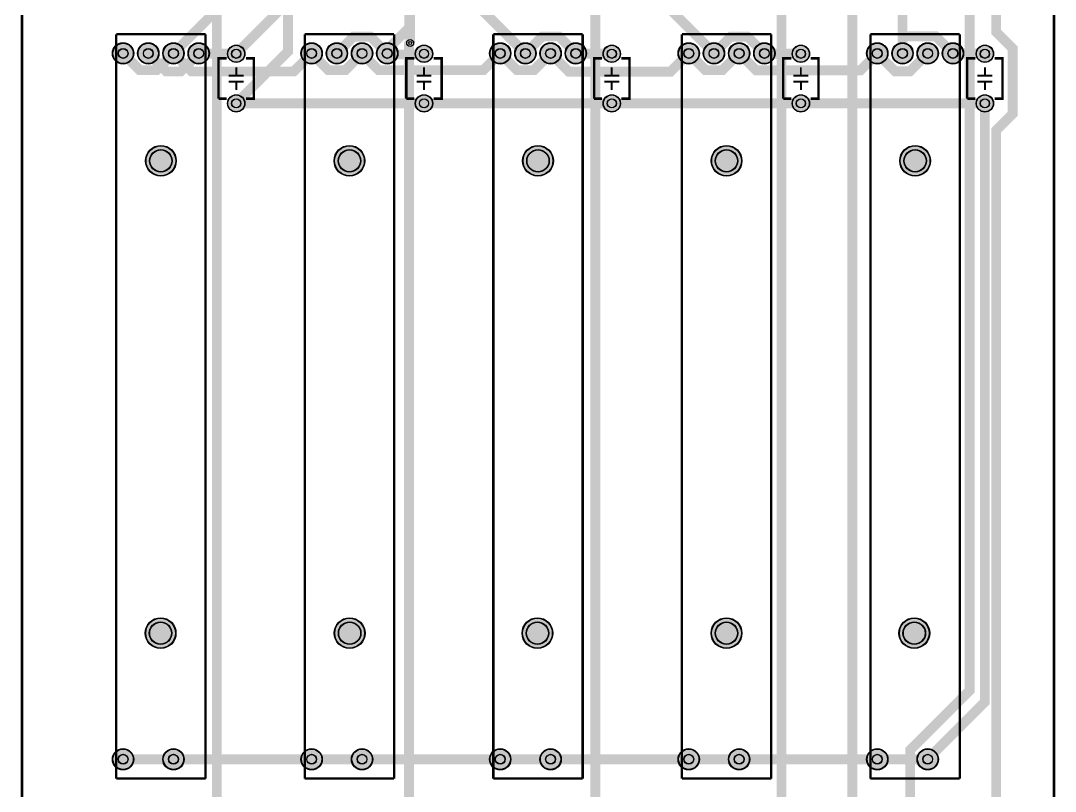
# Model space of a CAD drawing. Header units: millimetres. Extents: x 0 to 104, y -247 to 0.
# Drawn here: x -0.1 to 104.1, y -157.3 to -79.6 of the extents above; entities that cross this region are included whole.
import ezdxf

# ---------------------------------------------------------------- set-up
doc = ezdxf.new("R2010")
doc.units = ezdxf.units.MM
for name, color, linetype, true_color in [('BoardOutLine', 7, 'Continuous', 0xff00ff), ('BottomLayer', 7, 'Continuous', 0x0000ff), ('BottomSolderMaskLayer', 7, 'Continuous', 0xaa00ff), ('Hole', 7, 'Continuous', 0x222222), ('Multi-Layer', 7, 'Continuous', 0xc0c0c0), ('TopLayer', 7, 'Continuous', 0xff0000), ('TopSilkLayer', 7, 'Continuous', 0xffcc00), ('TopSolderMaskLayer', 7, 'Continuous', 0x800080)]:
    doc.layers.add(name, color=color, linetype=linetype, true_color=true_color)

msp = doc.modelspace()

# ---------------------------------------------------------------- hatches: boundary and pattern name
at = {"layer": 'BottomSolderMaskLayer'}
for points in [[(9.114167700000012, -82.9363340000001, 1), (11.265776300000011, -82.9363340000001, 1)], [(11.654167699999975, -82.9363340000001, 1), (13.805776299999975, -82.9363340000001, 1)], [(14.194167699999939, -82.9363340000001, 1), (16.34577629999994, -82.9363340000001, 1)], [(16.7341676999999, -82.9363340000001, 1), (18.885776299999904, -82.9363340000001, 1)], [(20.71460170000003, -82.97113200000001, 1), (22.465398300000032, -82.97113200000001, 1)], [(28.114129700000106, -82.9363340000001, 1), (30.26573830000011, -82.9363340000001, 1)], [(30.65412970000007, -82.9363340000001, 1), (32.80573830000007, -82.9363340000001, 1)], [(33.19412970000003, -82.9363340000001, 1), (35.345738300000036, -82.9363340000001, 1)], [(35.7341297, -82.9363340000001, 1), (37.8857383, -82.9363340000001, 1)], [(39.63760170000003, -82.97113200000001, 1), (41.388398300000034, -82.97113200000001, 1)], [(47.114091699999975, -82.9363340000001, 1), (49.26570029999998, -82.9363340000001, 1)], [(49.65409169999994, -82.9363340000001, 1), (51.80570029999994, -82.9363340000001, 1)], [(52.1940916999999, -82.9363340000001, 1), (54.345700299999905, -82.9363340000001, 1)], [(54.73409170000009, -82.9363340000001, 1), (56.885700300000096, -82.9363340000001, 1)], [(58.560601700000035, -82.97113200000001, 1), (60.311398300000036, -82.97113200000001, 1)], [(66.11430770000011, -82.9363340000001, 1), (68.26591630000011, -82.9363340000001, 1)], [(68.65430770000007, -82.9363340000001, 1), (70.80591630000008, -82.9363340000001, 1)], [(71.19430770000004, -82.9363340000001, 1), (73.34591630000004, -82.9363340000001, 1)], [(73.7343077, -82.9363340000001, 1), (75.8859163, -82.9363340000001, 1)], [(77.61060169999999, -82.97113200000001, 1), (79.36139829999999, -82.97113200000001, 1)], [(85.11426969999998, -82.9363340000001, 1), (87.26587829999998, -82.9363340000001, 1)], [(87.65426969999994, -82.9363340000001, 1), (89.80587829999995, -82.9363340000001, 1)], [(90.19426969999991, -82.9363340000001, 1), (92.34587829999991, -82.9363340000001, 1)], [(92.7342697000001, -82.9363340000001, 1), (94.8858783000001, -82.9363340000001, 1)], [(96.1526016999999, -82.97113200000001, 1), (97.9033982999999, -82.97113200000001, 1)], [(20.71460170000003, -87.97112200000004, 1), (22.465398300000032, -87.97112200000004, 1)], [(39.63760170000003, -87.97112200000004, 1), (41.388398300000034, -87.97112200000004, 1)], [(58.560601700000035, -87.97112200000004, 1), (60.311398300000036, -87.97112200000004, 1)], [(77.61060169999999, -87.97112200000004, 1), (79.36139829999999, -87.97112200000004, 1)], [(96.1526016999999, -87.97112200000004, 1), (97.9033982999999, -87.97112200000004, 1)], [(12.449174999999958, -93.75800400000003, 1), (15.550768999999956, -93.75800400000003, 1)], [(31.449137000000054, -93.75800400000003, 1), (34.550731000000056, -93.75800400000003, 1)], [(50.44909899999992, -93.75800400000003, 1), (53.550692999999924, -93.75800400000003, 1)], [(69.44931500000006, -93.75800400000003, 1), (72.55090900000006, -93.75800400000003, 1)], [(88.44927699999992, -93.75800400000003, 1), (91.55087099999993, -93.75800400000003, 1)], [(12.419202999999914, -141.351, 1), (15.520796999999913, -141.351, 1)], [(31.46920299999987, -141.351, 1), (34.57079699999987, -141.351, 1)], [(50.39220299999987, -141.351, 1), (53.49379699999987, -141.351, 1)], [(69.44220300000005, -141.351, 1), (72.54379700000005, -141.351, 1)], [(88.36520300000005, -141.351, 1), (91.46679700000006, -141.351, 1)], [(9.114167700000012, -154.0563340000001, 1), (11.265776300000011, -154.0563340000001, 1)], [(14.194167699999939, -154.0563340000001, 1), (16.34577629999994, -154.0563340000001, 1)], [(28.114129700000106, -154.0563340000001, 1), (30.26573830000011, -154.0563340000001, 1)], [(33.19412970000003, -154.0563340000001, 1), (35.345738300000036, -154.0563340000001, 1)], [(47.114091699999975, -154.0563340000001, 1), (49.26570029999998, -154.0563340000001, 1)], [(52.1940916999999, -154.0563340000001, 1), (54.345700299999905, -154.0563340000001, 1)], [(66.11430770000011, -154.0563340000001, 1), (68.26591630000011, -154.0563340000001, 1)], [(71.19430770000004, -154.0563340000001, 1), (73.34591630000004, -154.0563340000001, 1)], [(85.11426969999998, -154.0563340000001, 1), (87.26587829999998, -154.0563340000001, 1)], [(90.19426969999991, -154.0563340000001, 1), (92.34587829999991, -154.0563340000001, 1)]]:
    msp.add_hatch(color=256, dxfattribs=at).paths.add_polyline_path(points)
at = {"layer": 'Multi-Layer'}
for points in [[(20.740001700000033, -82.97113200000001, 1), (22.43999830000003, -82.97113200000001, 1)], [(39.66300170000003, -82.97113200000001, 1), (41.36299830000004, -82.97113200000001, 1)], [(58.58600170000003, -82.97113200000001, 1), (60.28599830000004, -82.97113200000001, 1)], [(77.6360017, -82.97113200000001, 1), (79.33599829999999, -82.97113200000001, 1)], [(96.17800169999991, -82.97113200000001, 1), (97.8779982999999, -82.97113200000001, 1)], [(20.740001700000033, -87.97112200000004, 1), (22.43999830000003, -87.97112200000004, 1)], [(39.66300170000003, -87.97112200000004, 1), (41.36299830000004, -87.97112200000004, 1)], [(58.58600170000003, -87.97112200000004, 1), (60.28599830000004, -87.97112200000004, 1)], [(77.6360017, -87.97112200000004, 1), (79.33599829999999, -87.97112200000004, 1)], [(96.17800169999991, -87.97112200000004, 1), (97.8779982999999, -87.97112200000004, 1)]]:
    msp.add_hatch(color=256, dxfattribs=at).paths.add_polyline_path(points)
at = {"layer": 'TopSolderMaskLayer'}
for points in [[(9.114167700000012, -82.9363340000001, 1), (11.265776300000011, -82.9363340000001, 1)], [(11.654167699999975, -82.9363340000001, 1), (13.805776299999975, -82.9363340000001, 1)], [(14.194167699999939, -82.9363340000001, 1), (16.34577629999994, -82.9363340000001, 1)], [(16.7341676999999, -82.9363340000001, 1), (18.885776299999904, -82.9363340000001, 1)], [(20.71460170000003, -82.97113200000001, 1), (22.465398300000032, -82.97113200000001, 1)], [(28.114129700000106, -82.9363340000001, 1), (30.26573830000011, -82.9363340000001, 1)], [(30.65412970000007, -82.9363340000001, 1), (32.80573830000007, -82.9363340000001, 1)], [(33.19412970000003, -82.9363340000001, 1), (35.345738300000036, -82.9363340000001, 1)], [(35.7341297, -82.9363340000001, 1), (37.8857383, -82.9363340000001, 1)], [(39.63760170000003, -82.97113200000001, 1), (41.388398300000034, -82.97113200000001, 1)], [(47.114091699999975, -82.9363340000001, 1), (49.26570029999998, -82.9363340000001, 1)], [(49.65409169999994, -82.9363340000001, 1), (51.80570029999994, -82.9363340000001, 1)], [(52.1940916999999, -82.9363340000001, 1), (54.345700299999905, -82.9363340000001, 1)], [(54.73409170000009, -82.9363340000001, 1), (56.885700300000096, -82.9363340000001, 1)], [(58.560601700000035, -82.97113200000001, 1), (60.311398300000036, -82.97113200000001, 1)], [(66.11430770000011, -82.9363340000001, 1), (68.26591630000011, -82.9363340000001, 1)], [(68.65430770000007, -82.9363340000001, 1), (70.80591630000008, -82.9363340000001, 1)], [(71.19430770000004, -82.9363340000001, 1), (73.34591630000004, -82.9363340000001, 1)], [(73.7343077, -82.9363340000001, 1), (75.8859163, -82.9363340000001, 1)], [(77.61060169999999, -82.97113200000001, 1), (79.36139829999999, -82.97113200000001, 1)], [(85.11426969999998, -82.9363340000001, 1), (87.26587829999998, -82.9363340000001, 1)], [(87.65426969999994, -82.9363340000001, 1), (89.80587829999995, -82.9363340000001, 1)], [(90.19426969999991, -82.9363340000001, 1), (92.34587829999991, -82.9363340000001, 1)], [(92.7342697000001, -82.9363340000001, 1), (94.8858783000001, -82.9363340000001, 1)], [(96.1526016999999, -82.97113200000001, 1), (97.9033982999999, -82.97113200000001, 1)], [(20.71460170000003, -87.97112200000004, 1), (22.465398300000032, -87.97112200000004, 1)], [(39.63760170000003, -87.97112200000004, 1), (41.388398300000034, -87.97112200000004, 1)], [(58.560601700000035, -87.97112200000004, 1), (60.311398300000036, -87.97112200000004, 1)], [(77.61060169999999, -87.97112200000004, 1), (79.36139829999999, -87.97112200000004, 1)], [(96.1526016999999, -87.97112200000004, 1), (97.9033982999999, -87.97112200000004, 1)], [(12.449174999999958, -93.75800400000003, 1), (15.550768999999956, -93.75800400000003, 1)], [(31.449137000000054, -93.75800400000003, 1), (34.550731000000056, -93.75800400000003, 1)], [(50.44909899999992, -93.75800400000003, 1), (53.550692999999924, -93.75800400000003, 1)], [(69.44931500000006, -93.75800400000003, 1), (72.55090900000006, -93.75800400000003, 1)], [(88.44927699999992, -93.75800400000003, 1), (91.55087099999993, -93.75800400000003, 1)], [(12.419202999999914, -141.351, 1), (15.520796999999913, -141.351, 1)], [(31.46920299999987, -141.351, 1), (34.57079699999987, -141.351, 1)], [(50.39220299999987, -141.351, 1), (53.49379699999987, -141.351, 1)], [(69.44220300000005, -141.351, 1), (72.54379700000005, -141.351, 1)], [(88.36520300000005, -141.351, 1), (91.46679700000006, -141.351, 1)], [(9.114167700000012, -154.0563340000001, 1), (11.265776300000011, -154.0563340000001, 1)], [(14.194167699999939, -154.0563340000001, 1), (16.34577629999994, -154.0563340000001, 1)], [(28.114129700000106, -154.0563340000001, 1), (30.26573830000011, -154.0563340000001, 1)], [(33.19412970000003, -154.0563340000001, 1), (35.345738300000036, -154.0563340000001, 1)], [(47.114091699999975, -154.0563340000001, 1), (49.26570029999998, -154.0563340000001, 1)], [(52.1940916999999, -154.0563340000001, 1), (54.345700299999905, -154.0563340000001, 1)], [(66.11430770000011, -154.0563340000001, 1), (68.26591630000011, -154.0563340000001, 1)], [(71.19430770000004, -154.0563340000001, 1), (73.34591630000004, -154.0563340000001, 1)], [(85.11426969999998, -154.0563340000001, 1), (87.26587829999998, -154.0563340000001, 1)], [(90.19426969999991, -154.0563340000001, 1), (92.34587829999991, -154.0563340000001, 1)]]:
    msp.add_hatch(color=256, dxfattribs=at).paths.add_polyline_path(points)

# ---------------------------------------------------------------- linework, layer by layer
at = {"layer": 'BoardOutLine', "const_width": 0.254}
msp.add_lwpolyline([(0, 0), (103.99999519999994, 0), (103.99999519999994, -246.99998859999994), (0, -246.99998859999994), (0, 0)], close=True, dxfattribs=at)
at = {"layer": 'BottomLayer', "const_width": 0.9999979999999999}
for points in [[(20.32000000000005, -4.44500000000005), (20.32000000000005, -77.8863060000001), (15.269971999999939, -82.9363340000001)], [(88.73007399999995, -81.22818399999994), (88.73007399999995, -65.93306600000005), (71.62927000000002, -48.832262000000014), (70.14108399999998, -48.832262000000014), (65.29450999999983, -43.98568799999998), (65.29450999999983, -42.24020000000007), (66.350642, -41.184068000000025), (68.08419199999992, -41.184068000000025), (71.62825400000008, -44.728129999999965), (71.62825400000008, -47.71212200000002), (72.74814000000003, -48.83200799999997), (74.33233800000005, -48.83200799999997), (76.63281599999993, -46.53153000000009), (76.63281599999993, -41.65600000000006), (58.62599399999988, -23.649178000000006), (44.95799999999997, -23.649178000000006)], [(21.590000000000032, -82.97113200000001), (35.76980399999991, -68.79132800000002), (35.76980399999991, -50.573432000000025), (33.37280599999997, -48.17643399999997), (33.37280599999997, -41.199562000000014)], [(35.53993400000002, -46.920150000000035), (39.120825999999965, -50.501041999999984), (39.120825999999965, -81.88299599999993)], [(31.72993400000007, -82.9363340000001), (33.417002000000025, -81.24926600000003), (35.122866000000045, -81.24926600000003), (36.809934, -82.9363340000001)], [(50.72989599999994, -82.9363340000001), (52.43169599999999, -81.23453400000005), (54.108096000000046, -81.23453400000005), (55.809896000000094, -82.9363340000001)], [(69.73011200000008, -82.9363340000001), (71.41718000000003, -81.24926600000003), (73.12304400000005, -81.24926600000003), (74.810112, -82.9363340000001)], [(88.73007399999995, -81.22818399999994), (92.10192399999994, -81.22818399999994), (93.8100740000001, -82.9363340000001)], [(88.73007399999995, -81.22818399999994), (88.73007399999995, -82.9363340000001)], [(10.189972000000012, -82.9363340000001), (11.877039999999965, -84.62340200000006), (13.582903999999985, -84.62340200000006), (15.269971999999939, -82.9363340000001)], [(15.269971999999939, -82.9363340000001), (17.093437999999992, -84.75980000000004), (27.366468000000054, -84.75980000000004), (29.189934000000108, -82.9363340000001)], [(17.809971999999902, -82.9363340000001), (17.84477000000004, -82.97113200000001), (21.590000000000032, -82.97113200000001)], [(29.189934000000108, -82.9363340000001), (30.87700200000006, -84.62340200000006), (32.58286600000008, -84.62340200000006), (34.269934000000035, -82.9363340000001)], [(34.269934000000035, -82.9363340000001), (35.95700199999999, -84.62340200000006), (46.50282800000002, -84.62340200000006), (48.189895999999976, -82.9363340000001)], [(36.809934, -82.9363340000001), (36.91864599999997, -83.04504600000007), (40.439085999999975, -83.04504600000007), (40.513000000000034, -82.97113200000001)], [(53.2698959999999, -82.9363340000001), (51.58282799999995, -84.62340200000006), (49.87696399999993, -84.62340200000006), (48.189895999999976, -82.9363340000001)], [(67.19011200000011, -82.9363340000001), (65.35826399999985, -84.76818200000002), (55.10174399999994, -84.76818200000002), (53.2698959999999, -82.9363340000001)], [(59.436000000000035, -82.97113200000001), (55.844694000000004, -82.97113200000001), (55.809896000000094, -82.9363340000001)], [(67.19011200000011, -82.9363340000001), (68.87718000000007, -84.62340200000006), (70.58304400000009, -84.62340200000006), (72.27011200000004, -82.9363340000001)], [(86.19007399999998, -82.9363340000001), (84.47277999999994, -84.65362800000003), (73.98740599999985, -84.65362800000003), (72.27011200000004, -82.9363340000001)], [(78.48599999999999, -82.97113200000001), (74.84490999999991, -82.97113200000001), (74.810112, -82.9363340000001)], [(91.27007399999991, -82.9363340000001), (89.47480200000007, -84.73160600000006), (87.98534600000005, -84.73160600000006), (86.19007399999998, -82.9363340000001)], [(97.0279999999999, -82.97113200000001), (93.84487200000001, -82.97113200000001), (93.8100740000001, -82.9363340000001)], [(40.513000000000034, -87.97112200000004), (21.590000000000032, -87.97112200000004)], [(59.436000000000035, -87.97112200000004), (40.513000000000034, -87.97112200000004)], [(78.48599999999999, -87.97112200000004), (59.436000000000035, -87.97112200000004)], [(97.0279999999999, -87.97112200000004), (78.48599999999999, -87.97112200000004)], [(10.189972000000012, -154.0563340000001), (15.269971999999939, -154.0563340000001)], [(15.269971999999939, -154.0563340000001), (29.189934000000108, -154.0563340000001)], [(29.189934000000108, -154.0563340000001), (34.269934000000035, -154.0563340000001)], [(34.269934000000035, -154.0563340000001), (48.189895999999976, -154.0563340000001)], [(53.2698959999999, -154.0563340000001), (48.189895999999976, -154.0563340000001)], [(67.19011200000011, -154.0563340000001), (53.2698959999999, -154.0563340000001)], [(72.27011200000004, -154.0563340000001), (67.19011200000011, -154.0563340000001)], [(86.19007399999998, -154.0563340000001), (72.27011200000004, -154.0563340000001)], [(91.27007399999991, -154.0563340000001), (86.19007399999998, -154.0563340000001)]]:
    msp.add_lwpolyline(points, dxfattribs=at)
at = {"layer": 'BottomSolderMaskLayer'}
for centre, radius in [((10.189972000000012, -82.9363340000001), 1.0758043), ((12.729971999999975, -82.9363340000001), 1.0758043), ((15.269971999999939, -82.9363340000001), 1.0758043), ((17.809971999999902, -82.9363340000001), 1.0758043), ((21.590000000000032, -82.97113200000001), 0.8753982999999999), ((29.189934000000108, -82.9363340000001), 1.0758043), ((31.72993400000007, -82.9363340000001), 1.0758043), ((34.269934000000035, -82.9363340000001), 1.0758043), ((36.809934, -82.9363340000001), 1.0758043), ((40.513000000000034, -82.97113200000001), 0.8753982999999999), ((48.189895999999976, -82.9363340000001), 1.0758043), ((50.72989599999994, -82.9363340000001), 1.0758043), ((53.2698959999999, -82.9363340000001), 1.0758043), ((55.809896000000094, -82.9363340000001), 1.0758043), ((59.436000000000035, -82.97113200000001), 0.8753982999999999), ((67.19011200000011, -82.9363340000001), 1.0758043), ((69.73011200000008, -82.9363340000001), 1.0758043), ((72.27011200000004, -82.9363340000001), 1.0758043), ((74.810112, -82.9363340000001), 1.0758043), ((78.48599999999999, -82.97113200000001), 0.8753982999999999), ((86.19007399999998, -82.9363340000001), 1.0758043), ((88.73007399999995, -82.9363340000001), 1.0758043), ((91.27007399999991, -82.9363340000001), 1.0758043), ((93.8100740000001, -82.9363340000001), 1.0758043), ((97.0279999999999, -82.97113200000001), 0.8753982999999999), ((10.189972000000012, -82.93635940000001), 0.49854703228388403), ((12.729971999999975, -82.93635940000001), 0.49854703228388403), ((15.269971999999939, -82.93635940000001), 0.49854703228388403), ((17.809971999999902, -82.93635940000001), 0.49854703228388403), ((21.590000000000032, -82.97113200000001), 0.4634592383301708), ((29.189984799999934, -82.93635940000001), 0.49854703228388403), ((31.729984799999897, -82.93635940000001), 0.49854703228388403), ((34.26998479999986, -82.93635940000001), 0.49854703228388403), ((36.809984799999825, -82.93635940000001), 0.49854703228388403), ((40.513000000000034, -82.97113200000001), 0.4634592383301708), ((48.18997219999994, -82.93635940000001), 0.49854703228388403), ((50.72997219999991, -82.93635940000001), 0.49854703228388403), ((53.26997219999987, -82.93635940000001), 0.49854703228388403), ((55.809972199999834, -82.93635940000001), 0.49854703228388403), ((59.436000000000035, -82.97113200000001), 0.4634592383301708), ((67.18998500000009, -82.93635940000001), 0.49854703228388403), ((69.72998500000006, -82.93635940000001), 0.49854703228388403), ((72.26998500000002, -82.93635940000001), 0.49854703228388403), ((74.80998499999998, -82.93635940000001), 0.49854703228388403), ((78.48599999999999, -82.97113200000001), 0.4634592383301708), ((86.1899724000001, -82.93635940000001), 0.49854703228388403), ((88.72997240000007, -82.93635940000001), 0.49854703228388403), ((91.26997240000003, -82.93635940000001), 0.49854703228388403), ((93.80997239999999, -82.93635940000001), 0.49854703228388403), ((97.0279999999999, -82.97113200000001), 0.4634592383301708), ((21.590000000000032, -87.97112200000004), 0.8753982999999999), ((21.590000000000032, -87.97112200000004), 0.4634592383301708), ((40.513000000000034, -87.97112200000004), 0.8753982999999999), ((40.513000000000034, -87.97112200000004), 0.4634592383301708), ((59.436000000000035, -87.97112200000004), 0.8753982999999999), ((59.436000000000035, -87.97112200000004), 0.4634592383301708), ((78.48599999999999, -87.97112200000004), 0.8753982999999999), ((78.48599999999999, -87.97112200000004), 0.4634592383301708), ((97.0279999999999, -87.97112200000004), 0.8753982999999999), ((97.0279999999999, -87.97112200000004), 0.4634592383301708), ((13.999971999999957, -93.75800400000003), 1.5507970000000002), ((13.999997400000098, -93.75800400000003), 1.1372511333333335), ((32.99993400000005, -93.75800400000003), 1.5507970000000002), ((33.00001020000002, -93.75800400000003), 1.1372511333333335), ((51.99989599999992, -93.75800400000003), 1.5507970000000002), ((51.99999760000003, -93.75800400000003), 1.1372511333333335), ((71.00011200000006, -93.75800400000003), 1.5507970000000002), ((71.00001039999995, -93.75800400000003), 1.1372511333333335), ((90.00007399999993, -93.75800400000003), 1.5507970000000002), ((89.99999780000019, -93.75800400000003), 1.1372511333333335), ((13.969999999999914, -141.351), 1.5507970000000002), ((13.969999999999914, -141.351), 1.1372511333333335), ((33.01999999999987, -141.351), 1.5507970000000002), ((33.01999999999987, -141.351), 1.1372511333333335), ((51.94299999999987, -141.351), 1.5507970000000002), ((51.94299999999987, -141.351), 1.1372511333333335), ((70.99300000000005, -141.351), 1.5507970000000002), ((70.99300000000005, -141.351), 1.1372511333333335), ((89.91600000000005, -141.351), 1.5507970000000002), ((89.91600000000005, -141.351), 1.1372511333333335), ((10.189972000000012, -154.0563340000001), 1.0758043), ((15.269971999999939, -154.0563340000001), 1.0758043), ((29.189934000000108, -154.0563340000001), 1.0758043), ((34.269934000000035, -154.0563340000001), 1.0758043), ((48.189895999999976, -154.0563340000001), 1.0758043), ((53.2698959999999, -154.0563340000001), 1.0758043), ((67.19011200000011, -154.0563340000001), 1.0758043), ((72.27011200000004, -154.0563340000001), 1.0758043), ((86.19007399999998, -154.0563340000001), 1.0758043), ((91.27007399999991, -154.0563340000001), 1.0758043), ((10.189972000000012, -154.05635940000002), 0.49854703228388403), ((15.269971999999939, -154.05635940000002), 0.49854703228388403), ((29.189984799999934, -154.05635940000002), 0.49854703228388403), ((34.26998479999986, -154.05635940000002), 0.49854703228388403), ((48.18997219999994, -154.05635940000002), 0.49854703228388403), ((53.26997219999987, -154.05635940000002), 0.49854703228388403), ((67.18998500000009, -154.05635940000002), 0.49854703228388403), ((72.26998500000002, -154.05635940000002), 0.49854703228388403), ((86.1899724000001, -154.05635940000002), 0.49854703228388403), ((91.26997240000003, -154.05635940000002), 0.49854703228388403)]:
    msp.add_circle(centre, radius, dxfattribs=at)
at = {"layer": 'Hole'}
msp.add_circle((39.120825999999965, -81.88299599999993), 0.15250160000000001, dxfattribs=at)
at = {"layer": 'Multi-Layer'}
for centre, radius in [((10.189972000000012, -82.9363340000001), 1.0250043), ((12.729971999999975, -82.9363340000001), 1.0250043), ((15.269971999999939, -82.9363340000001), 1.0250043), ((17.809971999999902, -82.9363340000001), 1.0250043), ((21.590000000000032, -82.97113200000001), 0.8499983), ((29.189934000000108, -82.9363340000001), 1.0250043), ((31.72993400000007, -82.9363340000001), 1.0250043), ((34.269934000000035, -82.9363340000001), 1.0250043), ((36.809934, -82.9363340000001), 1.0250043), ((39.120825999999965, -81.88299599999993), 0.350012), ((40.513000000000034, -82.97113200000001), 0.8499983), ((48.189895999999976, -82.9363340000001), 1.0250043), ((50.72989599999994, -82.9363340000001), 1.0250043), ((53.2698959999999, -82.9363340000001), 1.0250043), ((55.809896000000094, -82.9363340000001), 1.0250043), ((59.436000000000035, -82.97113200000001), 0.8499983), ((67.19011200000011, -82.9363340000001), 1.0250043), ((69.73011200000008, -82.9363340000001), 1.0250043), ((72.27011200000004, -82.9363340000001), 1.0250043), ((74.810112, -82.9363340000001), 1.0250043), ((78.48599999999999, -82.97113200000001), 0.8499983), ((86.19007399999998, -82.9363340000001), 1.0250043), ((88.73007399999995, -82.9363340000001), 1.0250043), ((91.27007399999991, -82.9363340000001), 1.0250043), ((93.8100740000001, -82.9363340000001), 1.0250043), ((97.0279999999999, -82.97113200000001), 0.8499983), ((10.189972000000012, -82.93635940000001), 0.4750054), ((12.729971999999975, -82.93635940000001), 0.4750054), ((15.269971999999939, -82.93635940000001), 0.4750054), ((17.809971999999902, -82.93635940000001), 0.4750054), ((21.590000000000032, -82.97113200000001), 0.4500118), ((29.189984799999934, -82.93635940000001), 0.4750054), ((31.729984799999897, -82.93635940000001), 0.4750054), ((34.26998479999986, -82.93635940000001), 0.4750054), ((36.809984799999825, -82.93635940000001), 0.4750054), ((40.513000000000034, -82.97113200000001), 0.4500118), ((48.18997219999994, -82.93635940000001), 0.4750054), ((50.72997219999991, -82.93635940000001), 0.4750054), ((53.26997219999987, -82.93635940000001), 0.4750054), ((55.809972199999834, -82.93635940000001), 0.4750054), ((59.436000000000035, -82.97113200000001), 0.4500118), ((67.18998500000009, -82.93635940000001), 0.4750054), ((69.72998500000006, -82.93635940000001), 0.4750054), ((72.26998500000002, -82.93635940000001), 0.4750054), ((74.80998499999998, -82.93635940000001), 0.4750054), ((78.48599999999999, -82.97113200000001), 0.4500118), ((86.1899724000001, -82.93635940000001), 0.4750054), ((88.72997240000007, -82.93635940000001), 0.4750054), ((91.26997240000003, -82.93635940000001), 0.4750054), ((93.80997239999999, -82.93635940000001), 0.4750054), ((97.0279999999999, -82.97113200000001), 0.4500118), ((21.590000000000032, -87.97112200000004), 0.8499983), ((21.590000000000032, -87.97112200000004), 0.4500118), ((40.513000000000034, -87.97112200000004), 0.8499983), ((40.513000000000034, -87.97112200000004), 0.4500118), ((59.436000000000035, -87.97112200000004), 0.8499983), ((59.436000000000035, -87.97112200000004), 0.4500118), ((78.48599999999999, -87.97112200000004), 0.8499983), ((78.48599999999999, -87.97112200000004), 0.4500118), ((97.0279999999999, -87.97112200000004), 0.8499983), ((97.0279999999999, -87.97112200000004), 0.4500118), ((13.999971999999957, -93.75800400000003), 1.499997), ((13.999997400000098, -93.75800400000003), 1.0999978000000001), ((32.99993400000005, -93.75800400000003), 1.499997), ((33.00001020000002, -93.75800400000003), 1.0999978000000001), ((51.99989599999992, -93.75800400000003), 1.499997), ((51.99999760000003, -93.75800400000003), 1.0999978000000001), ((71.00011200000006, -93.75800400000003), 1.499997), ((71.00001039999995, -93.75800400000003), 1.0999978000000001), ((90.00007399999993, -93.75800400000003), 1.499997), ((89.99999780000019, -93.75800400000003), 1.0999978000000001), ((13.969999999999914, -141.351), 1.499997), ((13.969999999999914, -141.351), 1.0999978000000001), ((33.01999999999987, -141.351), 1.499997), ((33.01999999999987, -141.351), 1.0999978000000001), ((51.94299999999987, -141.351), 1.499997), ((51.94299999999987, -141.351), 1.0999978000000001), ((70.99300000000005, -141.351), 1.499997), ((70.99300000000005, -141.351), 1.0999978000000001), ((89.91600000000005, -141.351), 1.499997), ((89.91600000000005, -141.351), 1.0999978000000001), ((10.189972000000012, -154.0563340000001), 1.0250043), ((15.269971999999939, -154.0563340000001), 1.0250043), ((29.189934000000108, -154.0563340000001), 1.0250043), ((34.269934000000035, -154.0563340000001), 1.0250043), ((48.189895999999976, -154.0563340000001), 1.0250043), ((53.2698959999999, -154.0563340000001), 1.0250043), ((67.19011200000011, -154.0563340000001), 1.0250043), ((72.27011200000004, -154.0563340000001), 1.0250043), ((86.19007399999998, -154.0563340000001), 1.0250043), ((91.27007399999991, -154.0563340000001), 1.0250043), ((10.189972000000012, -154.05635940000002), 0.4750054), ((15.269971999999939, -154.05635940000002), 0.4750054), ((29.189984799999934, -154.05635940000002), 0.4750054), ((34.26998479999986, -154.05635940000002), 0.4750054), ((48.18997219999994, -154.05635940000002), 0.4750054), ((53.26997219999987, -154.05635940000002), 0.4750054), ((67.18998500000009, -154.05635940000002), 0.4750054), ((72.26998500000002, -154.05635940000002), 0.4750054), ((86.1899724000001, -154.05635940000002), 0.4750054), ((91.26997240000003, -154.05635940000002), 0.4750054)]:
    msp.add_circle(centre, radius, dxfattribs=at)
at = {"layer": 'TopLayer', "const_width": 0.9999979999999999}
for points in [[(69.73011200000008, -82.9363340000001), (69.73011200000008, -82.91753800000004), (42.418000000000006, -55.605425999999966), (42.418000000000006, -4.826000000000022)], [(74.720958, -173.89855999999997), (83.67521999999997, -164.944298), (83.67521999999997, -42.36491400000011), (81.91500000000008, -40.604693999999995), (81.91500000000008, -4.9529999999999745)], [(37.33800000000008, -6.842759999999998), (39.023035999999934, -8.52779600000008), (39.023035999999934, -80.33715200000006), (36.809934, -82.55025400000011), (36.809934, -82.9363340000001)], [(50.72989599999994, -82.9363340000001), (40.18508599999984, -72.391524), (40.18508599999984, -7.149846000000025), (39.87800000000004, -6.842759999999998)], [(84.45500000000004, -6.969760000000065), (85.71483999999998, -6.969760000000065), (88.90508000000011, -10.160000000000082), (88.90508000000011, -12.989559999999983), (98.17099999999994, -22.255480000000034), (98.17099999999994, -80.77200000000005), (99.822, -82.423), (99.822, -89.02700000000004), (98.17099999999994, -90.678), (98.17099999999994, -203.7486399999999), (101.24185999999997, -206.81949999999995)], [(21.590000000000032, -87.97112200000004), (26.807668000000035, -82.75345400000003), (26.807668000000035, -42.37304199999994)], [(16.53997199999992, -46.920150000000035), (19.639788000000067, -50.01996600000007), (19.639788000000067, -169.43476399999997), (15.763747999999964, -173.31080400000008), (15.763747999999964, -179.1439140000001), (16.53997199999992, -179.92013800000007)], [(73.54011200000002, -46.920150000000035), (76.539852, -49.91989000000001), (76.539852, -169.53484000000014), (72.76388799999984, -173.31080400000008), (72.76388799999984, -179.1439140000001), (73.54011200000002, -179.92013800000007)], [(92.54007400000012, -46.920150000000035), (95.50628599999993, -49.88636199999996), (95.50628599999993, -147.12619800000004), (89.49994800000002, -153.13253600000007), (89.49994800000002, -176.88001199999997), (92.54007400000012, -179.92013800000007)], [(54.69102600000008, -180.07126800000003), (55.33796399999994, -180.07126800000003), (57.764425999999844, -177.64480600000013), (57.764425999999844, -72.59548600000005)], [(39.120825999999965, -81.88299599999993), (39.00119199999983, -82.00262999999995), (39.00119199999983, -169.13199599999996), (34.71849799999984, -173.41468999999995), (34.71849799999984, -179.0987019999999), (35.53993400000002, -179.92013800000007)], [(12.729971999999975, -82.9363340000001), (14.549120000000016, -84.75548200000003), (15.990824000000089, -84.75548200000003), (17.809971999999902, -82.9363340000001)], [(97.0279999999999, -87.97112200000004), (97.0279999999999, -148.298408), (91.27007399999991, -154.0563340000001)]]:
    msp.add_lwpolyline(points, dxfattribs=at)
at = {"layer": 'TopSilkLayer'}
for points, const_width in [([(103.99999519999994, -246.99998859999994), (0, -246.99998859999994), (0, 0)], 0.254), ([(103.99999519999994, -237.0000085999999), (103.99999519999994, 0), (0, 0)], 0.254), ([(103.99999519999994, -246.99998859999994), (103.99999519999994, 0), (0, 0)], 0.254), ([(9.499981000000048, -81.00001580000003), (9.499981000000048, -155.9999928000001)], 0.254), ([(9.499981000000048, -81.00001580000003), (18.499988400000007, -81.00001580000003)], 0.254), ([(9.499981000000048, -81.00001580000003), (9.499981000000048, -155.99996740000006)], 0.254), ([(9.499981000000048, -81.00001580000003), (18.499988400000007, -81.00001580000003)], 0.254), ([(18.499988400000007, -81.00001580000003), (18.499988400000007, -155.99996740000006)], 0.254), ([(18.499988400000007, -81.00001580000003), (18.499988400000007, -155.9999928000001)], 0.254), ([(28.49999379999997, -81.00001580000003), (37.499975800000016, -81.00001580000003)], 0.254), ([(28.49999379999997, -81.00001580000003), (37.500001200000156, -81.00001580000003)], 0.254), ([(28.49999379999997, -81.00001580000003), (28.49999379999997, -155.99996740000006)], 0.254), ([(28.49999379999997, -81.00001580000003), (28.49999379999997, -155.9999928000001)], 0.254), ([(37.499975800000016, -81.00001580000003), (37.499975800000016, -155.9999928000001)], 0.254), ([(37.500001200000156, -81.00001580000003), (37.500001200000156, -155.99996740000006)], 0.254), ([(47.49998119999998, -81.00001580000003), (56.49998859999994, -81.00001580000003)], 0.254), ([(47.49998119999998, -81.00001580000003), (47.49998119999998, -155.9999928000001)], 0.254), ([(56.49998859999994, -81.00001580000003), (56.49998859999994, -155.9999928000001)], 0.254), ([(66.4999939999999, -81.00001580000003), (66.4999939999999, -155.9999928000001)], 0.254), ([(66.4999939999999, -81.00001580000003), (75.50000139999986, -81.00001580000003)], 0.254), ([(66.4999939999999, -81.00001580000003), (66.4999939999999, -155.99996740000006)], 0.254), ([(66.4999939999999, -81.00001580000003), (75.49997599999995, -81.00001580000003)], 0.254), ([(75.49997599999995, -81.00001580000003), (75.49997599999995, -155.9999928000001)], 0.254), ([(75.50000139999986, -81.00001580000003), (75.50000139999986, -155.99996740000006)], 0.254), ([(85.49998139999991, -81.00001580000003), (85.49998139999991, -155.9999928000001)], 0.254), ([(85.49998139999991, -81.00001580000003), (94.49998879999987, -81.00001580000003)], 0.254), ([(85.49998139999991, -81.00001580000003), (85.49998139999991, -155.99996740000006)], 0.254), ([(85.49998139999991, -81.00001580000003), (94.49998879999987, -81.00001580000003)], 0.254), ([(94.49998879999987, -81.00001580000003), (94.49998879999987, -155.99996740000006)], 0.254), ([(94.49998879999987, -81.00001580000003), (94.49998879999987, -155.9999928000001)], 0.254), ([(19.812000000000012, -87.50300000000004), (19.812000000000012, -83.43900000000008), (20.61568139999997, -83.43900000000008)], 0.254), ([(22.564318600000092, -83.43900000000008), (23.368000000000052, -83.43900000000008), (23.368000000000052, -87.50300000000004), (22.564318600000092, -87.50300000000004)], 0.254), ([(38.735000000000014, -87.50300000000004), (38.735000000000014, -83.43900000000008), (39.53868139999997, -83.43900000000008)], 0.254), ([(41.487318600000094, -83.43900000000008), (42.291000000000054, -83.43900000000008), (42.291000000000054, -87.50300000000004), (41.487318600000094, -87.50300000000004)], 0.254), ([(57.658000000000015, -87.50300000000004), (57.658000000000015, -83.43900000000008), (58.461681399999975, -83.43900000000008)], 0.254), ([(60.410318600000096, -83.43900000000008), (61.214000000000055, -83.43900000000008), (61.214000000000055, -87.50300000000004), (60.410318600000096, -87.50300000000004)], 0.254), ([(76.70799999999997, -87.50300000000004), (76.70799999999997, -83.43900000000008), (77.51168139999993, -83.43900000000008)], 0.254), ([(79.46031860000005, -83.43900000000008), (80.26400000000001, -83.43900000000008), (80.26400000000001, -87.50300000000004), (79.46031860000005, -87.50300000000004)], 0.254), ([(95.24999999999989, -87.50300000000004), (95.24999999999989, -83.43900000000008), (96.05368140000007, -83.43900000000008)], 0.254), ([(98.00231859999997, -83.43900000000008), (98.80599999999993, -83.43900000000008), (98.80599999999993, -87.50300000000004), (98.00231859999997, -87.50300000000004)], 0.254), ([(21.589314199999876, -85.17100060000007), (21.589314199999876, -84.32799999999997)], 0.1999996), ([(40.51231419999988, -85.17100060000007), (40.51231419999988, -84.32799999999997)], 0.1999996), ([(59.43531419999988, -85.17100060000007), (59.43531419999988, -84.32799999999997)], 0.1999996), ([(78.48531420000006, -85.17100060000007), (78.48531420000006, -84.32799999999997)], 0.1999996), ([(97.02731419999998, -85.17100060000007), (97.02731419999998, -84.32799999999997)], 0.1999996), ([(22.340036599999962, -85.17100060000007), (20.84003960000007, -85.17100060000007)], 0.1999996), ([(41.263036599999964, -85.17100060000007), (39.76303960000007, -85.17100060000007)], 0.1999996), ([(60.186036599999966, -85.17100060000007), (58.68603960000007, -85.17100060000007)], 0.1999996), ([(79.23603659999992, -85.17100060000007), (77.73603960000003, -85.17100060000007)], 0.1999996), ([(97.77803660000006, -85.17100060000007), (96.27803960000017, -85.17100060000007)], 0.1999996), ([(20.839963399999874, -85.77102480000008), (22.339960399999768, -85.77102480000008)], 0.1999996), ([(21.59068579999996, -85.77102480000008), (21.59068579999996, -86.61400000000003)], 0.1999996), ([(39.762963399999876, -85.77102480000008), (41.26296039999977, -85.77102480000008)], 0.1999996), ([(40.51368579999996, -85.77102480000008), (40.51368579999996, -86.61400000000003)], 0.1999996), ([(58.68596339999988, -85.77102480000008), (60.18596039999977, -85.77102480000008)], 0.1999996), ([(59.436685799999964, -85.77102480000008), (59.436685799999964, -86.61400000000003)], 0.1999996), ([(77.73596339999983, -85.77102480000008), (79.23596039999995, -85.77102480000008)], 0.1999996), ([(78.48668579999992, -85.77102480000008), (78.48668579999992, -86.61400000000003)], 0.1999996), ([(96.27796339999998, -85.77102480000008), (97.77796039999987, -85.77102480000008)], 0.1999996), ([(97.02868580000006, -85.77102480000008), (97.02868580000006, -86.61400000000003)], 0.1999996), ([(20.61568139999997, -87.50300000000004), (19.812000000000012, -87.50300000000004)], 0.254), ([(39.53868139999997, -87.50300000000004), (38.735000000000014, -87.50300000000004)], 0.254), ([(58.461681399999975, -87.50300000000004), (57.658000000000015, -87.50300000000004)], 0.254), ([(77.51168139999993, -87.50300000000004), (76.70799999999997, -87.50300000000004)], 0.254), ([(96.05368140000007, -87.50300000000004), (95.24999999999989, -87.50300000000004)], 0.254), ([(9.499981000000048, -155.99996740000006), (18.499988400000007, -155.99996740000006)], 0.254), ([(9.499981000000048, -155.9999928000001), (18.499988400000007, -155.9999928000001)], 0.254), ([(28.49999379999997, -155.99996740000006), (37.500001200000156, -155.99996740000006)], 0.254), ([(28.49999379999997, -155.9999928000001), (37.499975800000016, -155.9999928000001)], 0.254), ([(47.49998119999998, -155.9999928000001), (56.49998859999994, -155.9999928000001)], 0.254), ([(66.4999939999999, -155.99996740000006), (75.50000139999986, -155.99996740000006)], 0.254), ([(66.4999939999999, -155.9999928000001), (75.49997599999995, -155.9999928000001)], 0.254), ([(85.49998139999991, -155.99996740000006), (94.49998879999987, -155.99996740000006)], 0.254), ([(85.49998139999991, -155.9999928000001), (94.49998879999987, -155.9999928000001)], 0.254)]:
    msp.add_lwpolyline(points, dxfattribs=dict(at, const_width=const_width))
at = {"layer": 'TopSolderMaskLayer'}
for centre, radius in [((10.189972000000012, -82.9363340000001), 1.0758043), ((12.729971999999975, -82.9363340000001), 1.0758043), ((15.269971999999939, -82.9363340000001), 1.0758043), ((17.809971999999902, -82.9363340000001), 1.0758043), ((21.590000000000032, -82.97113200000001), 0.8753982999999999), ((29.189934000000108, -82.9363340000001), 1.0758043), ((31.72993400000007, -82.9363340000001), 1.0758043), ((34.269934000000035, -82.9363340000001), 1.0758043), ((36.809934, -82.9363340000001), 1.0758043), ((40.513000000000034, -82.97113200000001), 0.8753982999999999), ((48.189895999999976, -82.9363340000001), 1.0758043), ((50.72989599999994, -82.9363340000001), 1.0758043), ((53.2698959999999, -82.9363340000001), 1.0758043), ((55.809896000000094, -82.9363340000001), 1.0758043), ((59.436000000000035, -82.97113200000001), 0.8753982999999999), ((67.19011200000011, -82.9363340000001), 1.0758043), ((69.73011200000008, -82.9363340000001), 1.0758043), ((72.27011200000004, -82.9363340000001), 1.0758043), ((74.810112, -82.9363340000001), 1.0758043), ((78.48599999999999, -82.97113200000001), 0.8753982999999999), ((86.19007399999998, -82.9363340000001), 1.0758043), ((88.73007399999995, -82.9363340000001), 1.0758043), ((91.27007399999991, -82.9363340000001), 1.0758043), ((93.8100740000001, -82.9363340000001), 1.0758043), ((97.0279999999999, -82.97113200000001), 0.8753982999999999), ((10.189972000000012, -82.93635940000001), 0.49854703228388403), ((12.729971999999975, -82.93635940000001), 0.49854703228388403), ((15.269971999999939, -82.93635940000001), 0.49854703228388403), ((17.809971999999902, -82.93635940000001), 0.49854703228388403), ((21.590000000000032, -82.97113200000001), 0.4634592383301708), ((29.189984799999934, -82.93635940000001), 0.49854703228388403), ((31.729984799999897, -82.93635940000001), 0.49854703228388403), ((34.26998479999986, -82.93635940000001), 0.49854703228388403), ((36.809984799999825, -82.93635940000001), 0.49854703228388403), ((40.513000000000034, -82.97113200000001), 0.4634592383301708), ((48.18997219999994, -82.93635940000001), 0.49854703228388403), ((50.72997219999991, -82.93635940000001), 0.49854703228388403), ((53.26997219999987, -82.93635940000001), 0.49854703228388403), ((55.809972199999834, -82.93635940000001), 0.49854703228388403), ((59.436000000000035, -82.97113200000001), 0.4634592383301708), ((67.18998500000009, -82.93635940000001), 0.49854703228388403), ((69.72998500000006, -82.93635940000001), 0.49854703228388403), ((72.26998500000002, -82.93635940000001), 0.49854703228388403), ((74.80998499999998, -82.93635940000001), 0.49854703228388403), ((78.48599999999999, -82.97113200000001), 0.4634592383301708), ((86.1899724000001, -82.93635940000001), 0.49854703228388403), ((88.72997240000007, -82.93635940000001), 0.49854703228388403), ((91.26997240000003, -82.93635940000001), 0.49854703228388403), ((93.80997239999999, -82.93635940000001), 0.49854703228388403), ((97.0279999999999, -82.97113200000001), 0.4634592383301708), ((21.590000000000032, -87.97112200000004), 0.8753982999999999), ((21.590000000000032, -87.97112200000004), 0.4634592383301708), ((40.513000000000034, -87.97112200000004), 0.8753982999999999), ((40.513000000000034, -87.97112200000004), 0.4634592383301708), ((59.436000000000035, -87.97112200000004), 0.8753982999999999), ((59.436000000000035, -87.97112200000004), 0.4634592383301708), ((78.48599999999999, -87.97112200000004), 0.8753982999999999), ((78.48599999999999, -87.97112200000004), 0.4634592383301708), ((97.0279999999999, -87.97112200000004), 0.8753982999999999), ((97.0279999999999, -87.97112200000004), 0.4634592383301708), ((13.999971999999957, -93.75800400000003), 1.5507970000000002), ((13.999997400000098, -93.75800400000003), 1.1372511333333335), ((32.99993400000005, -93.75800400000003), 1.5507970000000002), ((33.00001020000002, -93.75800400000003), 1.1372511333333335), ((51.99989599999992, -93.75800400000003), 1.5507970000000002), ((51.99999760000003, -93.75800400000003), 1.1372511333333335), ((71.00011200000006, -93.75800400000003), 1.5507970000000002), ((71.00001039999995, -93.75800400000003), 1.1372511333333335), ((90.00007399999993, -93.75800400000003), 1.5507970000000002), ((89.99999780000019, -93.75800400000003), 1.1372511333333335), ((13.969999999999914, -141.351), 1.5507970000000002), ((13.969999999999914, -141.351), 1.1372511333333335), ((33.01999999999987, -141.351), 1.5507970000000002), ((33.01999999999987, -141.351), 1.1372511333333335), ((51.94299999999987, -141.351), 1.5507970000000002), ((51.94299999999987, -141.351), 1.1372511333333335), ((70.99300000000005, -141.351), 1.5507970000000002), ((70.99300000000005, -141.351), 1.1372511333333335), ((89.91600000000005, -141.351), 1.5507970000000002), ((89.91600000000005, -141.351), 1.1372511333333335), ((10.189972000000012, -154.0563340000001), 1.0758043), ((15.269971999999939, -154.0563340000001), 1.0758043), ((29.189934000000108, -154.0563340000001), 1.0758043), ((34.269934000000035, -154.0563340000001), 1.0758043), ((48.189895999999976, -154.0563340000001), 1.0758043), ((53.2698959999999, -154.0563340000001), 1.0758043), ((67.19011200000011, -154.0563340000001), 1.0758043), ((72.27011200000004, -154.0563340000001), 1.0758043), ((86.19007399999998, -154.0563340000001), 1.0758043), ((91.27007399999991, -154.0563340000001), 1.0758043), ((10.189972000000012, -154.05635940000002), 0.49854703228388403), ((15.269971999999939, -154.05635940000002), 0.49854703228388403), ((29.189984799999934, -154.05635940000002), 0.49854703228388403), ((34.26998479999986, -154.05635940000002), 0.49854703228388403), ((48.18997219999994, -154.05635940000002), 0.49854703228388403), ((53.26997219999987, -154.05635940000002), 0.49854703228388403), ((67.18998500000009, -154.05635940000002), 0.49854703228388403), ((72.26998500000002, -154.05635940000002), 0.49854703228388403), ((86.1899724000001, -154.05635940000002), 0.49854703228388403), ((91.26997240000003, -154.05635940000002), 0.49854703228388403)]:
    msp.add_circle(centre, radius, dxfattribs=at)

doc.saveas('drawing.dxf')
